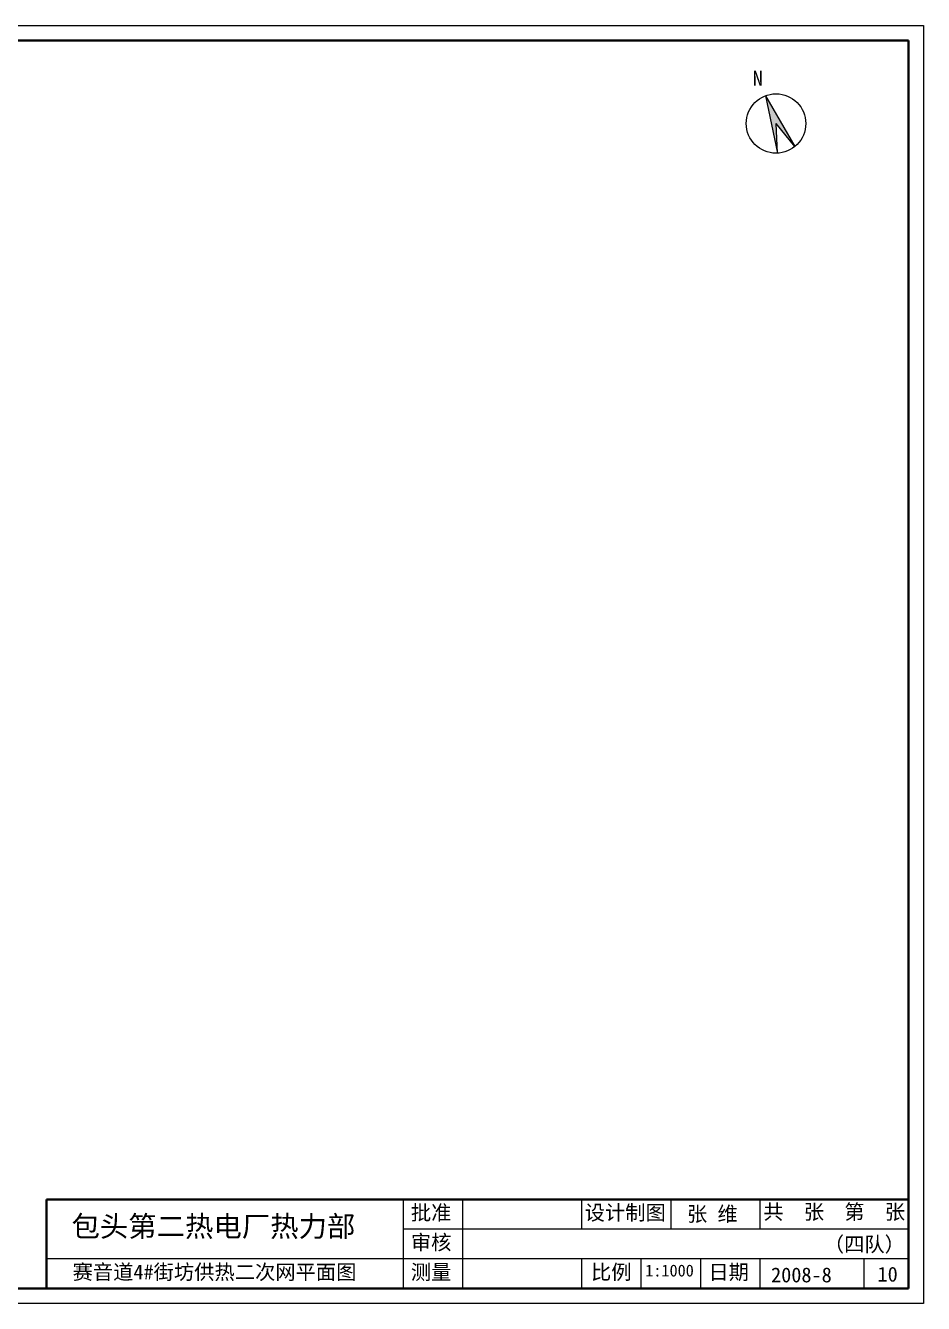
# Model space of a CAD drawing. Header units: millimetres. Extents: x 710 to 1314, y 285 to 715.
# Drawn here: x 1012.2 to 1314.2, y 285.3 to 715.3 of the extents above; entities that cross this region are included whole.
import ezdxf

# ---------------------------------------------------------------- set-up
doc = ezdxf.new("R2010")
doc.units = ezdxf.units.MM
doc.layers.add('标注', color=7, linetype='Continuous', lineweight=18)
doc.layers.add('边线', color=1, linetype='Continuous')

msp = doc.modelspace()

# ---------------------------------------------------------------- hatches: boundary and pattern name
msp.add_hatch(color=256).paths.add_polyline_path([(1261.01, 691.72), (1265.08, 672.4), (1264.6, 682.39), (1270.94, 674.66)])

# ---------------------------------------------------------------- linework, layer by layer
at = {"lineweight": 40}
for p, q in [((715.18, 710.35), (1309.18, 710.35)), ((1309.18, 710.35), (1309.18, 290.35)), ((1309.18, 320.35), (1019.18, 320.35)), ((1019.18, 320.35), (1019.18, 290.35)), ((1309.18, 290.35), (715.18, 290.35))]:
    msp.add_line(p, q, dxfattribs=at)
for p, q in [((1261.01, 691.72), (1265.08, 672.4)), ((1261.01, 691.72), (1270.94, 674.66)), ((1265.08, 672.4), (1264.6, 682.39)), ((1270.94, 674.66), (1264.6, 682.39)), ((1139.18, 320.35), (1139.18, 290.35)), ((1159.18, 320.35), (1159.18, 290.35)), ((1199.18, 320.35), (1199.18, 310.35)), ((1229.22, 320.35), (1229.22, 310.35)), ((1259.18, 320.35), (1259.18, 310.35)), ((1309.18, 310.35), (1139.18, 310.35)), ((1309.18, 300.35), (1019.18, 300.35)), ((1199.18, 300.35), (1199.18, 290.35)), ((1219.18, 300.35), (1219.18, 290.35)), ((1239.18, 300.35), (1239.18, 290.35)), ((1259.18, 300.35), (1259.18, 290.35)), ((1294.18, 300.35), (1294.18, 290.35))]:
    msp.add_line(p, q)
msp.add_circle((1264.6, 682.39), 10)
at = {"layer": '边线'}
for p, q in [((710.18, 715.35), (1314.18, 715.35)), ((1314.18, 715.35), (1314.18, 285.35)), ((1314.18, 285.35), (710.18, 285.35))]:
    msp.add_line(p, q, dxfattribs=at)

# ---------------------------------------------------------------- texts
at = {"attachment_point": 1}
for s, insert, char_height, width in [('N', (1256.76, 700.13), 5, 13.437), ('{\\fFangSong_GB2312|b0|i0|c134|p49;批准}', (1141.77, 318.41), 5, 88.5221), ('{\\fFangSong_GB2312|b0|i0|c134|p49;设计制图}', (1200.24, 318.41), 5, 88.5221), ('{\\fFangSong_GB2312|b0|i0|c134|p49;共  张  第  张}', (1260.32, 318.68), 5, 88.5221), ('{\\fSimHei|b0|i0|c134|p2;包头第二热电厂热力部}', (1027.63, 314.81), 7, 133.3392), ('{\\fFangSong_GB2312|b0|i0|c134|p49;审核}', (1141.77, 308.41), 5, 88.5221), ('{\\fSimSun|b0|i0|c134|p54;赛音道}4#{\\fSimSun|b0|i0|c134|p54;街坊供热二次网平面图}', (1028, 298.43), 5, 147.6085), ('{\\fFangSong_GB2312|b0|i0|c134|p49;测量}', (1141.77, 298.41), 5, 88.5221), ('{\\fFangSong_GB2312|b0|i0|c134|p49;比例}', (1202.36, 298.41), 5, 88.5221), ('{\\fFangSong_GB2312|b0|i0|c134|p49;日期}', (1241.85, 298.41), 5, 88.5221)]:
    msp.add_mtext(s, dxfattribs=dict(at, insert=insert, char_height=char_height, width=width))
at = {"layer": '标注', "char_height": 5, "attachment_point": 1}
for s, insert, width in [('{\\fKaiTi_GB2312|b0|i0|c134|p49;张 维}', (1234.67, 317.96), 30.3874), ('{\\fKaiTi_GB2312|b0|i0|c134|p49;（四队）}', (1280.67, 307.76), 30.3874), ('{\\H0.8x;1:1000}', (1220.62, 298.42), 42.6517), ('2008-8', (1262.94, 297.45), 42.6517), ('10', (1298.74, 297.69), 42.6517)]:
    msp.add_mtext(s, dxfattribs=dict(at, insert=insert, width=width))

doc.saveas('drawing.dxf')
